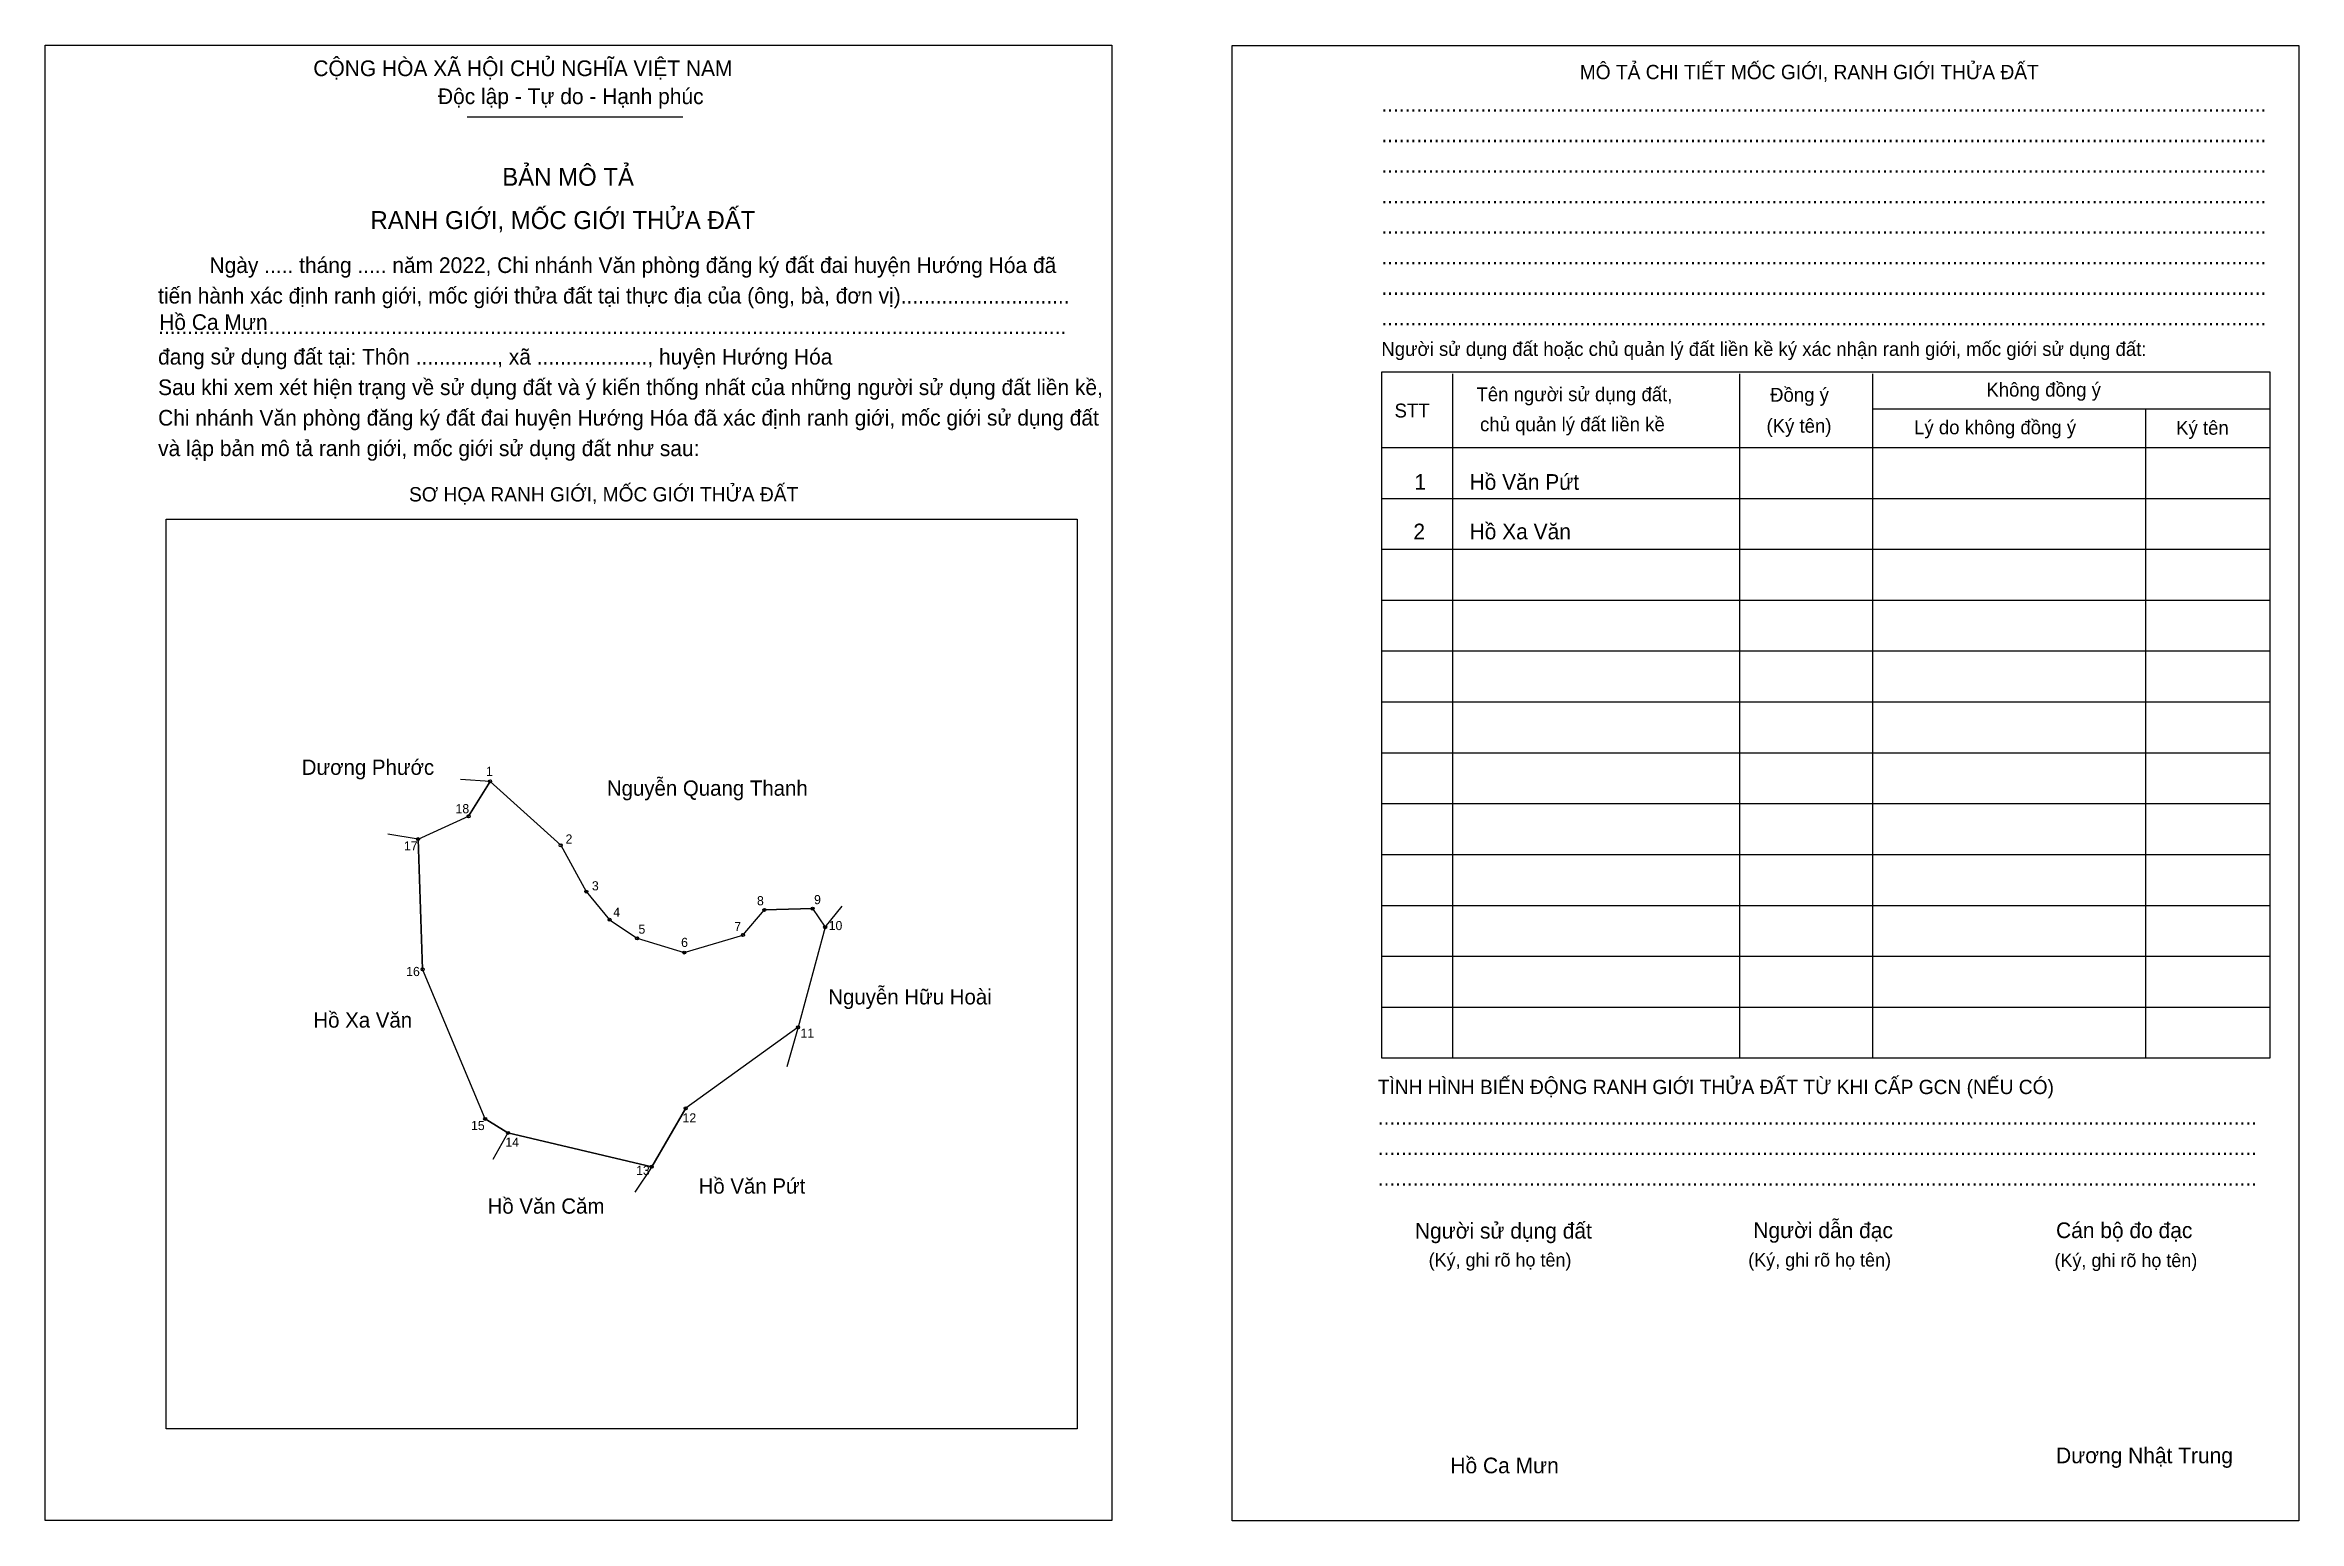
# Model space of a CAD drawing. Extents: x 548728 to 549194, y 1835756 to 1836062.
import ezdxf

# ---------------------------------------------------------------- set-up
doc = ezdxf.new("R2010")
doc.units = 0
for name, color, linetype in [('Level 1', 7, 'Continuous'), ('Level 10', 7, 'Continuous'), ('Level 11', 7, 'Continuous'), ('Level 2', 7, 'Continuous'), ('Level 25', 7, 'Continuous'), ('Level 27', 7, 'Continuous'), ('Level 36', 7, 'Continuous'), ('Level 52', 7, 'Continuous'), ('Level 55', 7, 'Continuous'), ('Level 6', 7, 'Continuous'), ('Level 9', 7, 'Continuous')]:
    doc.layers.add(name, color=color, linetype=linetype)

msp = doc.modelspace()

# ---------------------------------------------------------------- linework, layer by layer
at = {"layer": 'Level 1'}
for p, q in [((548728.06, 1836061.6), (548728.06, 1836061.6)), ((548973.49, 1836061.49), (548973.49, 1836061.49)), ((548815.35, 1836046.76), (548859.96, 1836046.76)), ((549019.09, 1835993.63), (549019.09, 1835852.12)), ((549078.43, 1835993.63), (549078.43, 1835852.12)), ((549105.89, 1835993.63), (549105.89, 1835852.12)), ((549105.89, 1835986.37), (549188.16, 1835986.37)), ((549162.39, 1835986.37), (549162.39, 1835852.12)), ((549004.36, 1835978.37), (549188.16, 1835978.37)), ((549004.36, 1835967.85), (549188.16, 1835967.85)), ((548753.11, 1835963.54), (548753.11, 1835963.54)), ((549004.36, 1835957.33), (549188.16, 1835957.33)), ((549004.36, 1835946.81), (549188.16, 1835946.81)), ((549004.36, 1835936.29), (549188.16, 1835936.29)), ((549004.36, 1835925.77), (549188.16, 1835925.77)), ((549004.36, 1835915.25), (549188.16, 1835915.25)), ((549004.36, 1835904.73), (549188.16, 1835904.73)), ((549004.36, 1835894.2), (549188.16, 1835894.2)), ((549004.36, 1835883.68), (549188.16, 1835883.68)), ((549004.36, 1835873.16), (549188.16, 1835873.16)), ((549004.36, 1835862.64), (549188.16, 1835862.64)), ((548941.44, 1835775.42), (548941.44, 1835775.42)), ((548948.66, 1835756.48), (548948.66, 1835756.48)), ((549194.09, 1835756.38), (549194.09, 1835756.38))]:
    msp.add_line(p, q, dxfattribs=at)
for points in [[(549188.16, 1835993.95), (549004.36, 1835993.95), (549004.36, 1835852.12), (549188.16, 1835852.12)], [(548753.11, 1835963.54), (548941.44, 1835963.54), (548941.44, 1835775.42), (548753.11, 1835775.42)]]:
    msp.add_lwpolyline(points, close=True, dxfattribs=at)
at = {"layer": 'Level 10'}
for p, q in [((548820.06, 1835909.32), (548813.97, 1835909.68)), ((548889.36, 1835879.16), (548892.84, 1835883.5)), ((548883.76, 1835858.46), (548881.42, 1835850.26))]:
    msp.add_line(p, q, dxfattribs=at)
msp.add_lwpolyline([(548883.76, 1835858.46), (548860.52, 1835841.71), (548853.51, 1835829.64), (548823.75, 1835836.63), (548819.05, 1835839.52), (548806.13, 1835870.46), (548805.19, 1835897.37), (548815.64, 1835902.1), (548820.06, 1835909.32), (548834.67, 1835896.1), (548839.97, 1835886.54), (548844.78, 1835880.71), (548850.46, 1835876.87), (548860.21, 1835873.92), (548872.36, 1835877.54), (548876.79, 1835882.75), (548886.75, 1835883.01), (548889.36, 1835879.16)], close=True, dxfattribs=at)
at = {"layer": 'Level 11'}
for centre in [(548820.06, 1835909.32), (548815.64, 1835902.1), (548805.19, 1835897.37), (548834.67, 1835896.1), (548839.97, 1835886.54), (548844.78, 1835880.71), (548876.79, 1835882.75), (548886.75, 1835883.01), (548889.36, 1835879.16), (548850.46, 1835876.87), (548872.36, 1835877.54), (548806.13, 1835870.46), (548860.21, 1835873.92), (548883.76, 1835858.46), (548883.76, 1835858.46), (548860.52, 1835841.71), (548819.05, 1835839.52), (548823.75, 1835836.63), (548853.51, 1835829.64)]:
    msp.add_circle(centre, 0.316, dxfattribs=at)
at = {"layer": 'Level 2'}
for points in [[(548728.06, 1836061.6), (548948.66, 1836061.6), (548948.66, 1835756.48), (548728.06, 1835756.48)], [(548973.49, 1836061.49), (549194.09, 1836061.49), (549194.09, 1835756.38), (548973.49, 1835756.38)]]:
    msp.add_lwpolyline(points, close=True, dxfattribs=at)
at = {"layer": 'Level 25'}
for p, q in [((548820.06, 1835909.32), (548815.64, 1835902.1)), ((548834.67, 1835896.1), (548820.06, 1835909.32)), ((548805.19, 1835897.37), (548806.13, 1835870.46)), ((548886.75, 1835883.01), (548876.79, 1835882.75)), ((548819.05, 1835839.52), (548823.75, 1835836.63)), ((548853.51, 1835829.64), (548860.52, 1835841.71)), ((548823.75, 1835836.63), (548853.51, 1835829.64))]:
    msp.add_line(p, q, dxfattribs=at)
at = {"layer": 'Level 27'}
for p, q in [((548805.19, 1835897.37), (548798.96, 1835898.4)), ((548823.75, 1835836.63), (548820.64, 1835831.14)), ((548853.51, 1835829.64), (548850.01, 1835824.39))]:
    msp.add_line(p, q, dxfattribs=at)

# ---------------------------------------------------------------- texts
at = {"layer": 'Level 1'}
for s, height, p in [('CỘNG HÒA XÃ HỘI CHỦ NGHĨA VIỆT NAM', 3.2404, (548783.52, 1836055.18)), ('MÔ TẢ CHI TIẾT MỐC GIỚI, RANH GIỚI THỬA ĐẤT', 2.9626, (549045.38, 1836054.54)), ('Độc lập - Tự do - Hạnh phúc', 3.2404, (548809.29, 1836049.39)), ('........................................................................................................................................................', 3.24036, (549004.36, 1836047.82)), ('........................................................................................................................................................', 3.24036, (549004.36, 1836041.5)), ('BẢN MÔ TẢ', 3.704, (548822.58, 1836032.5)), ('........................................................................................................................................................', 3.24036, (549004.36, 1836035.19)), ('RANH GIỚI, MỐC GIỚI THỬA ĐẤT', 3.7037, (548795.34, 1836023.55)), ('........................................................................................................................................................', 3.24036, (549004.36, 1836028.88)), ('........................................................................................................................................................', 3.24036, (549004.36, 1836022.56)), ('Ngày ..... tháng ..... năm 2022, Chi nhánh Văn phòng đăng ký đất đai huyện Hướng Hóa đã', 3.2404, (548762.05, 1836014.46)), ('........................................................................................................................................................', 3.24036, (549004.36, 1836016.25)), ('tiến hành xác định ranh giới, mốc giới thửa đất tại thực địa của (ông, bà, đơn vị).............................', 3.24036, (548751.43, 1836008.15)), ('........................................................................................................................................................', 3.24036, (549004.36, 1836009.94)), ('............................................................................................................................................................', 3.24036, (548751.43, 1836001.84)), ('Người sử dụng đất hoặc chủ quản lý đất liền kề ký xác nhận ranh giới, mốc giới sử dụng đất:', 2.8703, (549004.36, 1835997.31)), ('........................................................................................................................................................', 3.24036, (549004.36, 1836003.63)), ('đang sử dụng đất tại: Thôn .............., xã ..................., huyện Hướng Hóa', 3.2404, (548751.43, 1835995.52)), ('Sau khi xem xét hiện trạng về sử dụng đất và ý kiến thống nhất của những người sử dụng đất liền kề,', 3.2404, (548751.43, 1835989.21)), ('Tên người sử dụng đất,', 2.8703, (549024.03, 1835987.95)), ('Đồng ý', 2.87, (549084.74, 1835987.84)), ('Không đồng ý', 2.8703, (549129.46, 1835988.9)), ('Chi nhánh Văn phòng đăng ký đất đai huyện Hướng Hóa đã xác định ranh giới, mốc giới sử dụng đất', 3.2404, (548751.43, 1835982.9)), ('STT', 2.87, (549007.09, 1835984.58)), ('chủ quản lý đất liền kề', 2.8703, (549024.77, 1835981.74)), ('(Ký tên)', 2.87, (549084, 1835981.43)), ('Lý do không đồng ý', 2.8703, (549114.52, 1835981.11)), ('Ký tên', 2.87, (549168.7, 1835981.01)), ('và lập bản mô tả ranh giới, mốc giới sử dụng đất như sau:', 3.2404, (548751.43, 1835976.59)), ('SƠ HỌA RANH GIỚI, MỐC GIỚI THỬA ĐẤT', 2.9626, (548803.31, 1835967.21)), ('TÌNH HÌNH BIẾN ĐỘNG RANH GIỚI THỬA ĐẤT TỪ KHI CẤP GCN (NẾU CÓ)', 2.9626, (549003.62, 1835844.65)), ('.......................................................................................................................................................', 3.24036, (549003.62, 1835838.34)), ('.......................................................................................................................................................', 3.24036, (549003.62, 1835832.02)), ('.......................................................................................................................................................', 3.24036, (549003.62, 1835825.71)), ('Người dẫn đạc', 3.2404, (549081.27, 1835814.87)), ('Người sử dụng đất', 3.2404, (549011.3, 1835814.77)), ('Cán bộ đo đạc', 3.2404, (549143.87, 1835814.87)), ('(Ký, ghi rõ họ tên)', 2.7776, (549014.14, 1835808.98)), ('(Ký, ghi rõ họ tên)', 2.7776, (549080.22, 1835808.98)), ('(Ký, ghi rõ họ tên)', 2.7776, (549143.55, 1835808.88)), ('Dương Nhật Trung', 3.2404, (549143.87, 1835768.31))]:
    msp.add_text(s, height=height, dxfattribs=at).set_placement(p)
at = {"layer": 'Level 36'}
for s, height, p in [('Dương Phước', 3.1564, (548781.13, 1835910.67)), ('Nguyễn Quang Thanh', 3.1564, (548844.22, 1835906.35)), ('Nguyễn Hữu Hoài', 3.1564, (548890, 1835863.19)), ('Hồ Xa Văn', 3.156, (548783.54, 1835858.39)), ('Hồ Văn Căm', 3.156, (548819.56, 1835819.92)), ('Hồ Văn Pứt', 3.156, (548863.19, 1835824.06))]:
    msp.add_text(s, height=height, dxfattribs=at).set_placement(p)
at = {"layer": 'Level 52'}
for s, p in [('1', (549011.19, 1835969.62)), ('Hồ Văn Pứt', (549022.6, 1835969.62)), ('2', (549010.99, 1835959.38)), ('Hồ Xa Văn', (549022.6, 1835959.38))]:
    msp.add_text(s, height=3.24, dxfattribs=at).set_placement(p)
at = {"layer": 'Level 55'}
for s, p in [('1', (548820, 1835909.32)), ('18', (548815.49, 1835902.1)), ('17', (548805.04, 1835897.37)), ('2', (548834.6, 1835896.1)), ('3', (548839.91, 1835886.54)), ('4', (548844.71, 1835880.71)), ('8', (548876.72, 1835882.75)), ('9', (548886.68, 1835883.01)), ('10', (548889.21, 1835879.16)), ('5', (548850.39, 1835876.87)), ('7', (548872.29, 1835877.54)), ('16', (548805.98, 1835870.46)), ('6', (548860.14, 1835873.92)), ('11', (548883.62, 1835858.46)), ('12', (548860.37, 1835841.71)), ('15', (548818.9, 1835839.52)), ('14', (548823.6, 1835836.63)), ('13', (548853.37, 1835829.64))]:
    msp.add_text(s, height=0.21, dxfattribs=at).set_placement(p)
at = {"layer": 'Level 6'}
for p in [(548751.65, 1836002.68), (549018.63, 1835766.23)]:
    msp.add_text('Hồ Ca Mưn', height=3.241, dxfattribs=at).set_placement(p)
at = {"layer": 'Level 9'}
for s, height, p in [('1', 1.89, (548819.23, 1835910.46)), ('18', 1.894, (548812.93, 1835902.73)), ('2', 1.89, (548835.68, 1835896.46)), ('17', 1.894, (548802.27, 1835895.03)), ('3', 1.89, (548841.13, 1835886.78)), ('8', 1.89, (548875.26, 1835883.7)), ('9', 1.89, (548887.07, 1835883.93)), ('4', 1.89, (548845.54, 1835881.32)), ('5', 1.89, (548850.76, 1835877.82)), ('7', 1.89, (548870.57, 1835878.36)), ('10', 1.894, (548890.09, 1835878.56)), ('6', 1.89, (548859.57, 1835875.08)), ('16', 1.894, (548802.73, 1835869.06)), ('11', 1.894, (548884.26, 1835856.32)), ('15', 1.894, (548816.14, 1835837.21)), ('12', 1.894, (548859.87, 1835838.78)), ('14', 1.894, (548823.24, 1835833.76)), ('13', 1.894, (548850.27, 1835827.92))]:
    msp.add_text(s, height=height, dxfattribs=at).set_placement(p)

doc.saveas('drawing.dxf')
